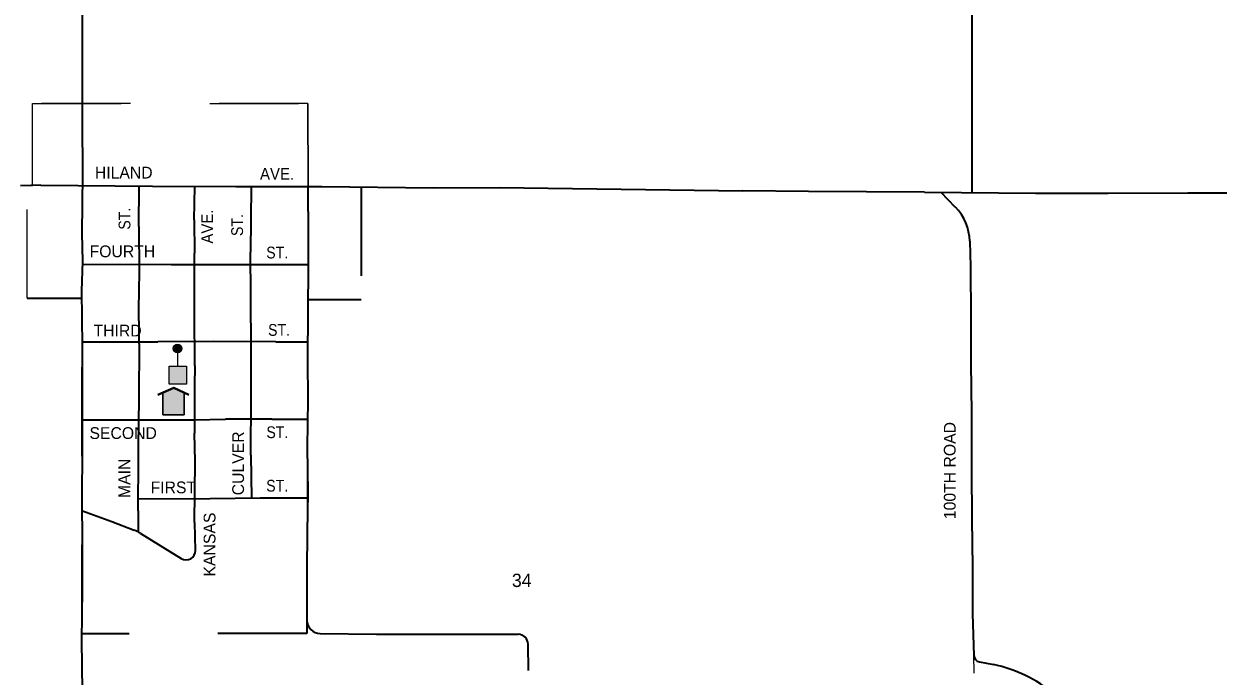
# Model space of a CAD drawing. Extents: x 216.56 to 220.49, y 46.02 to 49.94.
# Drawn here: x 218.294 to 219.64, y 47.698 to 48.433 of the extents above; entities that cross this region are included whole.
import ezdxf
from ezdxf.enums import TextEntityAlignment as Align

# ---------------------------------------------------------------- set-up
doc = ezdxf.new("R2010")
doc.units = 0
doc.header["$LTSCALE"] = 0.0075
doc.linetypes.add('LONG_DASHED', pattern=[7.5, 6, -1.5])
for name, color, linetype, lineweight in [('14', 7, 'Continuous', 35), ('15', 7, 'Continuous', 13), ('31', 7, 'Continuous', 13), ('35', 7, 'Continuous', 13), ('36', 7, 'Continuous', 13), ('4', 7, 'LONG_DASHED', 35), ('50', 7, 'Continuous', 13)]:
    doc.layers.add(name, color=color, linetype=linetype, lineweight=lineweight)
doc.layers.add('45', color=7, linetype='Continuous')
doc.layers.add('49', color=7, linetype='Continuous')

msp = doc.modelspace()

# ---------------------------------------------------------------- hatches: boundary and pattern name
at = {"layer": '31'}
for points in [[(218.467833, 48.062258, 1), (218.467407, 48.072059, 1)], [(218.457955, 48.027083), (218.457955, 48.047348), (218.477462, 48.047348), (218.477462, 48.027083)]]:
    msp.add_hatch(color=256, dxfattribs=at).paths.add_polyline_path(points)
at = {"layer": '36'}
msp.add_hatch(color=256, dxfattribs=at).paths.add_polyline_path([(218.463258, 48.022917), (218.450947, 48.017424), (218.450947, 47.992614), (218.475, 47.992614), (218.475, 48.017424)])

# ---------------------------------------------------------------- linework, layer by layer
at = {"layer": '14'}
for p, q in [((218.360227, 48.19697), (218.360795, 48.2625)), ((218.313447, 48.251136), (218.29053, 48.250379)), ((218.313447, 48.251136), (218.439205, 48.249811)), ((218.423864, 48.204545), (218.424432, 48.25)), ((218.439205, 48.249811), (218.533144, 48.249432)), ((218.486364, 48.211932), (218.487121, 48.249621)), ((218.533144, 48.249432), (218.630114, 48.249432)), ((218.550379, 48.249432), (218.549811, 48.175568)), ((218.614773, 48.221212), (218.614773, 48.249432)), ((218.630114, 48.249432), (218.756061, 48.248106)), ((218.756061, 48.248106), (218.830303, 48.248295)), ((218.830303, 48.248295), (219.104545, 48.244508)), ((219.17822, 48.243939), (219.104545, 48.244508)), ((219.308902, 48.242992), (219.17822, 48.243939)), ((219.308902, 48.242992), (219.43428, 48.241856)), ((219.34375, 48.226326), (219.327841, 48.242803)), ((218.614773, 48.221212), (218.614583, 48.159091)), ((218.486364, 48.211932), (218.486742, 48.174432)), ((218.360795, 48.164962), (218.360227, 48.19697)), ((219.360038, 48.187879), (219.360795, 48.159659)), ((218.486742, 48.107765), (218.486742, 48.174432)), ((218.550189, 48.126515), (218.549811, 48.175568)), ((218.359659, 48.132008), (218.360795, 48.164962)), ((218.360606, 48.162121), (218.460606, 48.161553)), ((218.460606, 48.161553), (218.568939, 48.161553)), ((218.568939, 48.161553), (218.614583, 48.161553)), ((218.614583, 48.159091), (218.614205, 48.109091)), ((218.423674, 48.111553), (218.424242, 48.059659)), ((218.486932, 48.047727), (218.486742, 48.107765)), ((218.360606, 48.074621), (218.445455, 48.074621)), ((218.57822, 48.074621), (218.614015, 48.074621)), ((218.424242, 48.059659), (218.424053, 48.024242)), ((218.486932, 48.047727), (218.486553, 48.025568)), ((218.424053, 48.024242), (218.423485, 47.969886)), ((218.486553, 48.025568), (218.486742, 47.97178)), ((218.550189, 47.947159), (218.550379, 48.012311)), ((218.360606, 47.986932), (218.458712, 47.986932)), ((218.573864, 47.9875), (218.521402, 47.9875)), ((218.573864, 47.9875), (218.614015, 47.9875)), ((218.423485, 47.944318), (218.423485, 47.969886)), ((218.487311, 47.939962), (218.486742, 47.97178)), ((218.423295, 47.88428), (218.423485, 47.944318)), ((218.486742, 47.871402), (218.487311, 47.939962)), ((218.550189, 47.947159), (218.550758, 47.898864)), ((218.585038, 47.899242), (218.614205, 47.899242)), ((218.423295, 47.88428), (218.423295, 47.860606)), ((218.486742, 47.871402), (218.4875, 47.839773)), ((218.425379, 47.85928), (218.47178, 47.830682)), ((218.359659, 47.738447), (218.360417, 47.795644)), ((218.62822, 47.746402), (218.691667, 47.745644)), ((218.691667, 47.745644), (218.851136, 47.745455)), ((218.862879, 47.704735), (218.8625, 47.73428)), ((219.370833, 47.714394), (219.386742, 47.711364))]:
    msp.add_line(p, q, dxfattribs=at)
for points in [[(218.360795, 48.2625), (218.360606, 48.324432), (218.360606, 48.387879), (218.360606, 48.449432), (218.360795, 48.512689), (218.360795, 48.576326), (218.360606, 48.634659), (218.361364, 48.702083), (218.360985, 48.759091), (218.360795, 48.811174), (218.361742, 48.873106), (218.361742, 48.941098), (218.361932, 49.006629), (218.362311, 49.075189), (218.361932, 49.142614), (218.362689, 49.191856), (218.363447, 49.249242), (218.363068, 49.315152)], [(219.361174, 48.703598), (219.361174, 48.664583), (219.361553, 48.594697), (219.361932, 48.534091), (219.362311, 48.481818), (219.362311, 48.419318), (219.362311, 48.357386), (219.362311, 48.303977), (219.362311, 48.242424)], [(219.43428, 48.241856), (219.515909, 48.241856), (219.605871, 48.242235), (219.688258, 48.242235), (219.737879, 48.241288), (219.782955, 48.241098), (219.877083, 48.240909), (219.970076, 48.24053), (220.05, 48.239962), (220.135417, 48.239394), (220.224053, 48.238826), (220.324621, 48.239015), (220.350758, 48.238826)], [(218.423864, 48.204545), (218.424242, 48.153409), (218.423674, 48.111553)], [(219.360795, 48.159659), (219.361364, 48.101705), (219.361364, 48.050568), (219.362121, 47.994508), (219.362121, 47.930682), (219.3625, 47.874811), (219.363068, 47.820833), (219.363068, 47.768371), (219.364773, 47.721591)], [(218.360227, 47.9), (218.360606, 47.950758), (218.360606, 48.003977), (218.360606, 48.070455), (218.359659, 48.132008)], [(218.550379, 48.012311), (218.550379, 48.065341), (218.550189, 48.126515)], [(218.614205, 48.109091), (218.613826, 48.053977), (218.614205, 48.009848), (218.613636, 47.955682), (218.614394, 47.904924), (218.613636, 47.860227)], [(218.57822, 48.074621), (218.508333, 48.075), (218.445455, 48.074621)], [(218.458712, 47.986932), (218.486742, 47.986932), (218.521402, 47.9875)], [(218.360417, 47.795644), (218.360606, 47.846212), (218.360227, 47.9)], [(218.423295, 47.898106), (218.504167, 47.898485), (218.560606, 47.899053), (218.585038, 47.899242)], [(218.360417, 47.88428), (218.393371, 47.872348), (218.41875, 47.8625)], [(218.613636, 47.860227), (218.613068, 47.817235), (218.613258, 47.761553)], [(218.359848, 47.148485), (218.359659, 47.203788), (218.360227, 47.258712), (218.360795, 47.319886), (218.361364, 47.379545), (218.361174, 47.444886), (218.361174, 47.503788), (218.360795, 47.567614), (218.360606, 47.623106), (218.360606, 47.681629), (218.359659, 47.738447)]]:
    msp.add_lwpolyline(points, dxfattribs=at)
for centre, radius, start, end in [((219.30321, 48.186645), 0.056818, 1.17967, 44.34923), ((218.405487, 47.827109), 0.037879, 58.17914, 69.39891), ((218.477173, 47.839564), 0.010417, 238.28052, 1.20019), ((218.62843, 47.761528), 0.015152, 180.19435, 269.49427), ((218.851176, 47.734064), 0.011364, 0.97897, 89.93154), ((219.372355, 47.721894), 0.007576, 182.2732, 258.93217), ((219.356785, 47.56276), 0.151515, 49.60309, 78.58752)]:
    msp.add_arc(centre, radius, start, end, dxfattribs=at)
at = {"layer": '15'}
msp.add_line((219.364962, 47.701515), (219.364773, 47.721591), dxfattribs=at)
at = {"layer": '31'}
msp.add_line((218.467803, 48.04678), (218.467803, 48.0625), dxfattribs=at)
msp.add_lwpolyline([(218.457955, 48.027083), (218.457955, 48.047348), (218.477462, 48.047348), (218.477462, 48.027083)], close=True, dxfattribs=at)
msp.add_circle((218.46762, 48.067159), 0.004905, dxfattribs=at)
at = {"layer": '35', "lineweight": 40}
msp.add_lwpolyline([(218.445265, 48.014962), (218.463258, 48.022917), (218.480303, 48.014962)], dxfattribs=at)
at = {"layer": '35'}
for points in [[(218.454924, 47.992614), (218.450947, 47.992614), (218.450947, 48.017424)], [(218.475, 48.017424), (218.475, 47.992614), (218.454735, 47.992614)]]:
    msp.add_lwpolyline(points, dxfattribs=at)
at = {"layer": '36'}
msp.add_lwpolyline([(218.463258, 48.022917), (218.450947, 48.017424), (218.450947, 47.992614), (218.475, 47.992614), (218.475, 48.017424)], close=True, dxfattribs=at)
at = {"layer": '4'}
for p, q in [((218.298295, 48.123674), (218.359848, 48.123674)), ((218.613258, 47.761553), (218.613068, 47.746402)), ((218.613068, 47.746402), (218.359848, 47.746023))]:
    msp.add_line(p, q, dxfattribs=at)
msp.add_lwpolyline([(218.674432, 48.249053), (218.674432, 48.12178), (218.614394, 48.12197)], dxfattribs=at)
at = {"layer": '50', "linetype": 'LONG_DASHED'}
for p, q in [((218.303977, 48.250758), (218.303977, 48.342803)), ((218.614394, 48.342803), (218.303977, 48.342803)), ((218.614773, 48.249432), (218.614394, 48.342803)), ((218.298295, 48.123674), (218.298295, 48.250568))]:
    msp.add_line(p, q, dxfattribs=at)
for points in [[(218.359848, 47.746023), (218.359848, 48.123674), (218.298295, 48.123674), (218.298295, 48.250568), (218.303977, 48.250758), (218.303977, 48.342803), (218.614394, 48.342803)], [(218.614394, 48.342803), (218.614773, 48.249432), (218.674432, 48.249053), (218.674432, 48.12178), (218.614394, 48.12197), (218.613068, 47.746402), (218.359848, 47.746023)]]:
    msp.add_lwpolyline(points, dxfattribs=at)

# ---------------------------------------------------------------- texts
at = {"layer": '45'}
msp.add_text('34', height=0.01496, dxfattribs=at).set_placement((218.855303, 47.798674), align=Align.CENTER)
at = {"layer": '49'}
for s, p in [('HILAND', (218.406913, 48.258523)), ('FOURTH', (218.405398, 48.169886)), ('THIRD', (218.4, 48.080682)), ('SECOND', (218.40625, 47.965341)), ('FIRST', (218.462784, 47.904167))]:
    msp.add_text(s, height=0.01326, dxfattribs=at).set_placement(p, align=Align.CENTER)
for s, width, p in [('AVE.', 0.95, (218.57964, 48.257197)), ('ST.', 0.9, (218.57983, 48.168561)), ('ST.', 0.9, (218.581913, 48.081439)), ('ST.', 0.9, (218.580019, 47.966288)), ('ST.', 0.9, (218.57983, 47.906061))]:
    msp.add_text(s, height=0.01326, dxfattribs=dict(at, width=width)).set_placement(p, align=Align.CENTER)
for s, width, p in [('ST.', 0.9, (218.414394, 48.213352)), ('AVE.', 0.95, (218.507576, 48.204451)), ('ST.', 0.9, (218.541288, 48.206155))]:
    msp.add_text(s, height=0.01326, rotation=90, dxfattribs=dict(at, width=width)).set_placement(p, align=Align.CENTER)
for s, p in [('100TH ROAD', (219.344129, 47.929735)), ('CULVER', (218.542424, 47.937879)), ('MAIN', (218.414205, 47.921023)), ('KANSAS', (218.510227, 47.846496))]:
    msp.add_text(s, height=0.01326, rotation=90, dxfattribs=at).set_placement(p, align=Align.CENTER)

doc.saveas('drawing.dxf')
